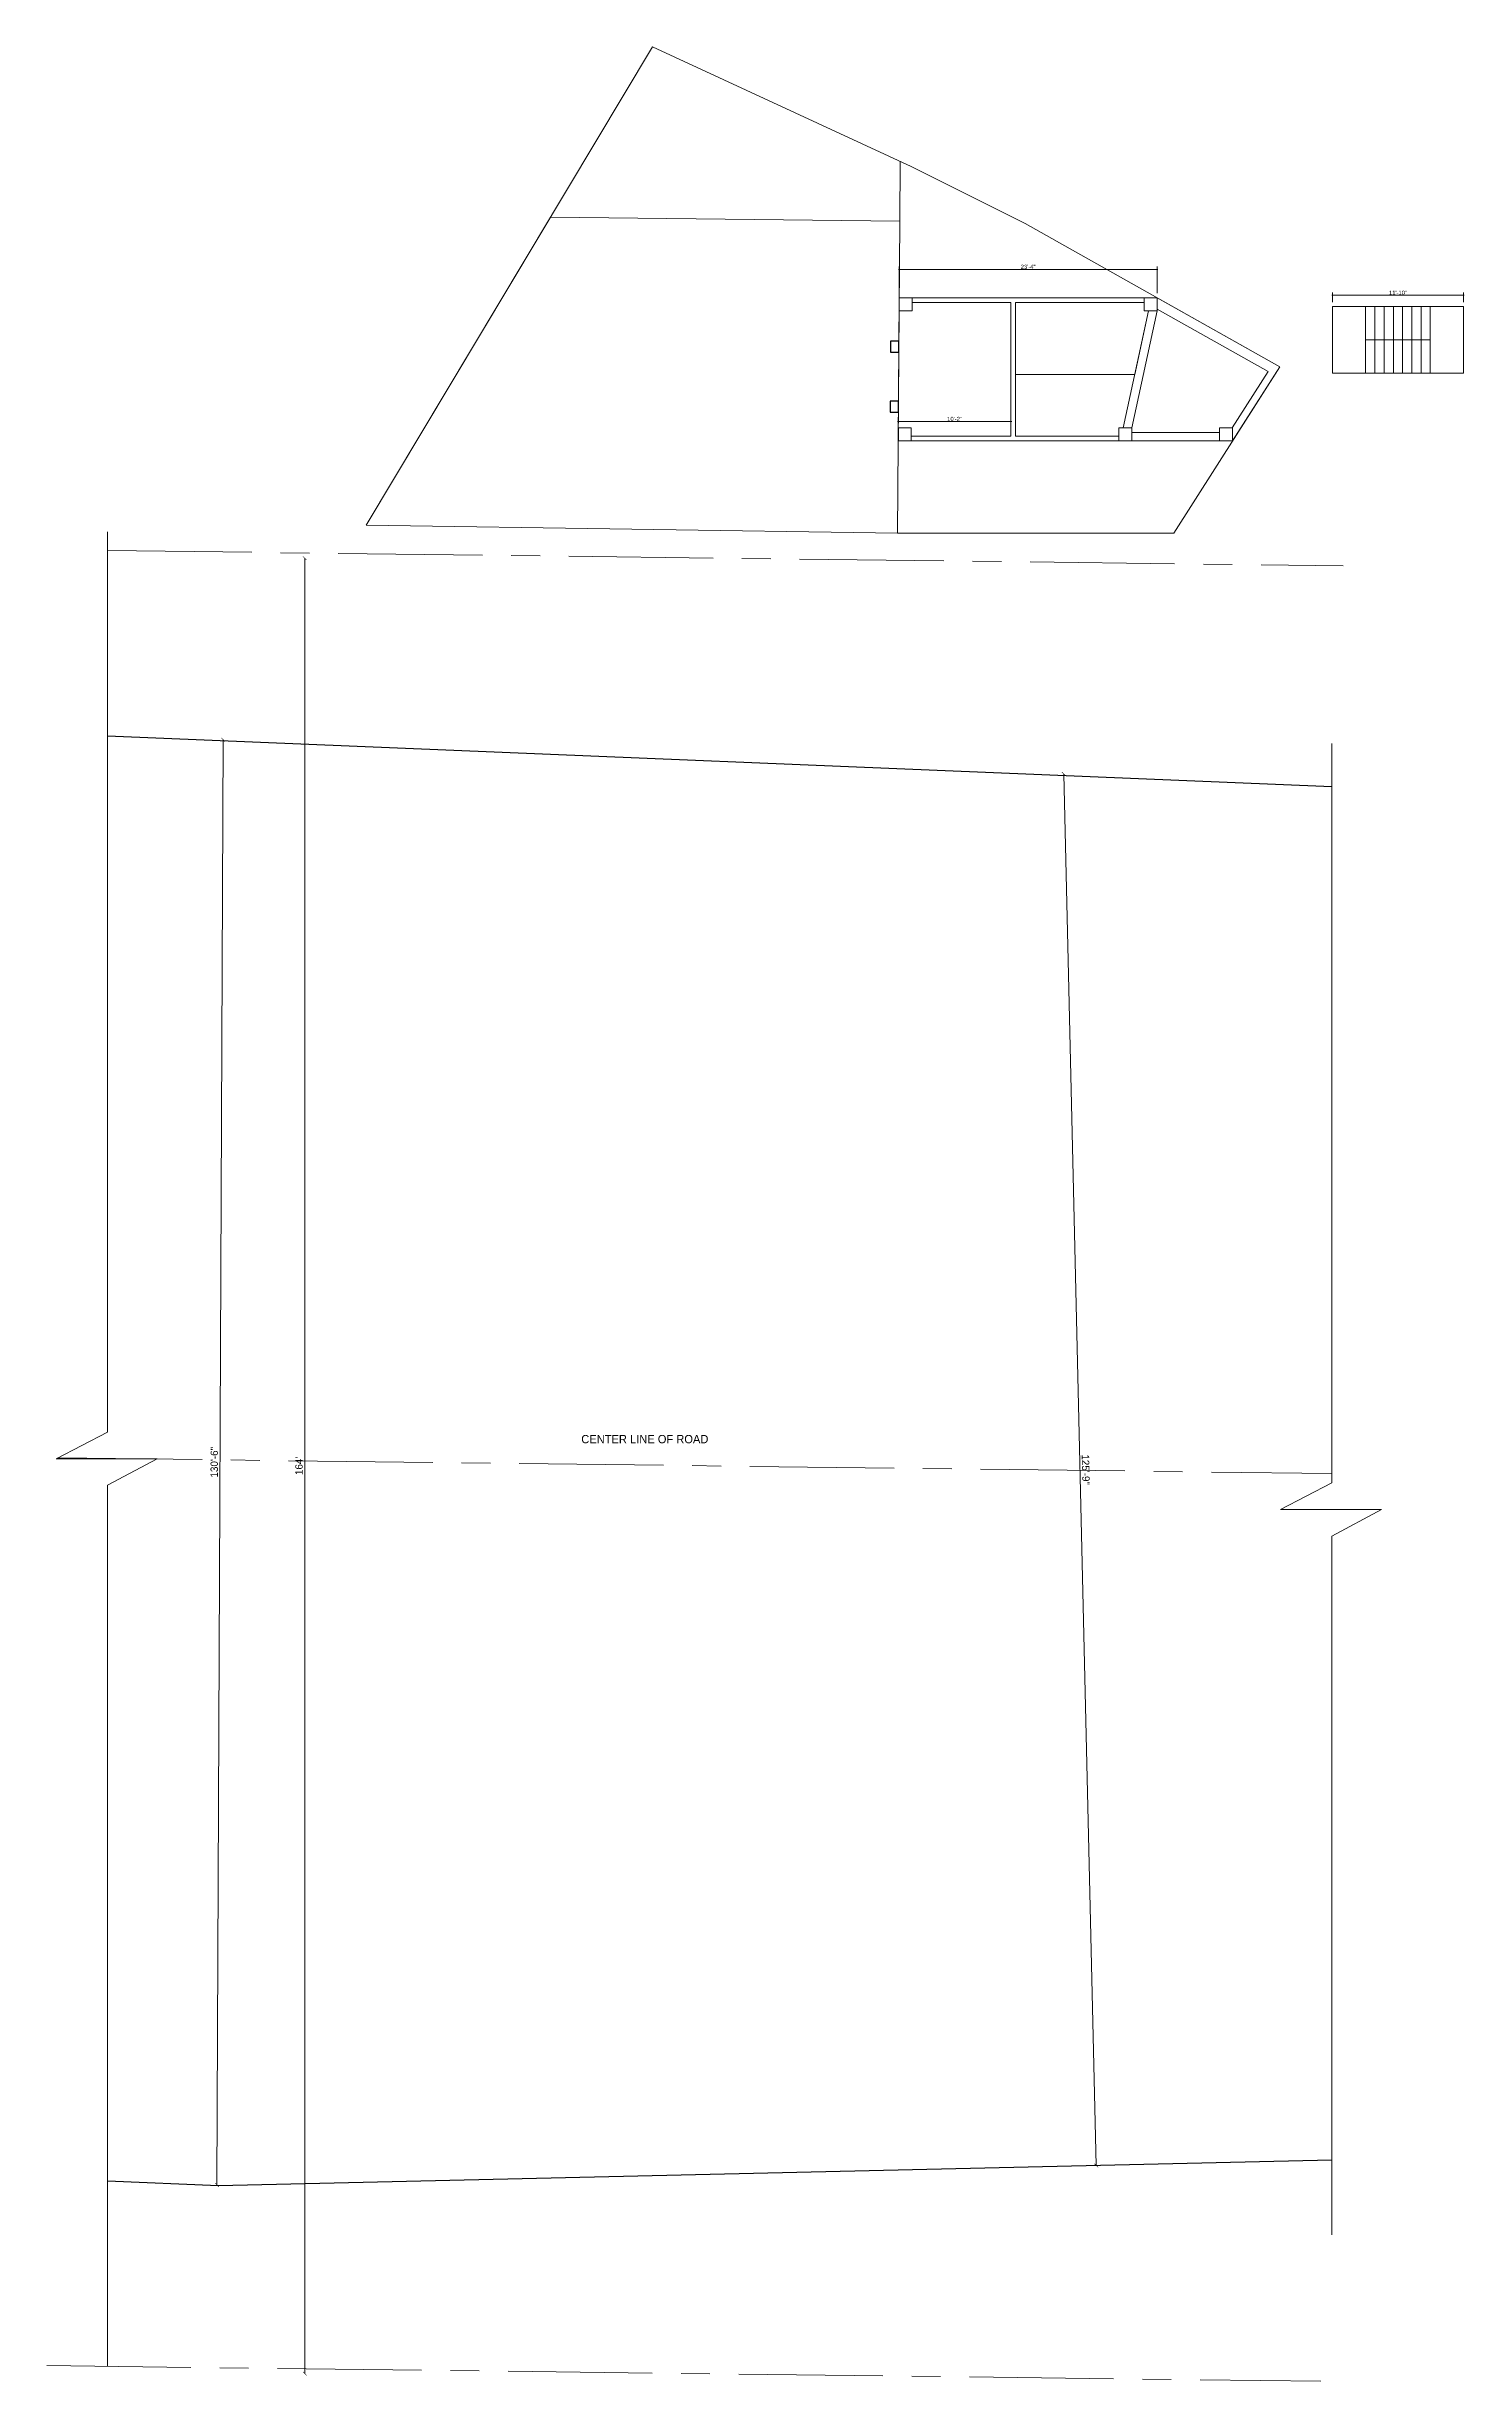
# Model space of a CAD drawing. Header units: inches. Extents: x 4069 to 91030, y -7803 to 12535.
# Drawn here: x 89494 to 91030, y -3686 to -1155 of the extents above; entities that cross this region are included whole.
import ezdxf

# ---------------------------------------------------------------- set-up
doc = ezdxf.new("R2010")
doc.units = ezdxf.units.IN
doc.header["$LTSCALE"] = 5
doc.header["$MEASUREMENT"] = 0
doc.linetypes.add('CENTER', pattern=[2, 1.25, -0.25, 0.25, -0.25])
doc.layers.add('A-WALL', color=7, linetype='Continuous', lineweight=9)
doc.layers.add('DOOR', color=62, linetype='Continuous', lineweight=0)
for name, color, linetype in [('DIM', 5, 'Continuous'), ('TEXT', 6, 'Continuous'), ('WALL', 7, 'Continuous')]:
    doc.layers.add(name, color=color, linetype=linetype)
doc.layers.add('dim line', color=7, linetype='Continuous', lineweight=15, true_color=0xfab2b2)
doc.styles.get("Standard").update_dxf_attribs({"font": 'arial.ttf'})
doc.styles.add('tt', font='stylu.ttf', dxfattribs={"height": 8})
doc.dimstyles.new('Copy(2) of STANDARD', dxfattribs={"dimtxt": 2, "dimasz": 4, "dimexe": 0, "dimexo": 0, "dimgap": 2, "dimtad": 1, "dimdec": 0, "dimzin": 0, "dimdsep": 46, "dimlunit": 3, "dimtxsty": 'tt', "dimblk": 'ARCHTICK', "dimcen": 0.0505, "dimse1": 1, "dimse2": 1, "dimclrd": 5, "dimclre": 5, "dimclrt": 7, "dimadec": 1, "dimazin": 0, "dimtm": 1e-09, "dimtfac": 1, "dimtdec": 0, "dimtofl": 0, "dimtmove": 1, "dimatfit": 3, "dimfxl": 1, "dimtolj": 2, "dimtzin": 0, "dimlwd": 13, "dimarcsym": 0})
doc.dimstyles.new('Standard$0', dxfattribs={"dimtxt": 6, "dimasz": 4, "dimexe": 3, "dimexo": 6, "dimgap": 3, "dimtad": 1, "dimdec": 1, "dimzin": 0, "dimdsep": 46, "dimlunit": 4, "dimtxsty": 'Standard', "dimcen": 0.09, "dimclrd": 6, "dimclre": 6, "dimclrt": 7, "dimadec": 0, "dimazin": 0, "dimtfac": 1, "dimtdec": 1, "dimtix": 1, "dimtofl": 0, "dimtmove": 1, "dimatfit": 3, "dimfxl": 1, "dimtolj": 1, "dimtzin": 0, "dimlwd": 18, "dimlwe": 18, "dimarcsym": 0})

# ---------------------------------------------------------------- blocks, each defined once
blk = doc.blocks.new('_ArchTick')
at = {"color": 0, "linetype": 'ByBlock', "const_width": 0.15}
blk.add_lwpolyline([(-0.5, -0.5), (0.5, 0.5)], dxfattribs=at)
blk = doc.blocks.new('*D1977')
at = {"layer": 'Defpoints', "color": 0, "ltscale": 5, "transparency": 16777216}
for p in [(90229.2, -1709.6), (89773.4, -3677.4), (90204.9, -3677.4)]:
    blk.add_point(p, dxfattribs=at)
at = {"layer": 'DIM', "color": 5, "lineweight": 13, "ltscale": 5, "transparency": 16777216}
blk.add_line((89773.4, -1709.6), (89773.4, -3677.4), dxfattribs=at)
at = {"layer": 'DIM', "color": 5, "lineweight": 13, "ltscale": 5, "transparency": 16777216, "xscale": 4, "yscale": 4, "zscale": 4}
for p, rotation in [((89773.4, -1709.6), 90), ((89773.4, -3677.4), 270)]:
    blk.add_blockref('_ArchTick', p, dxfattribs=dict(at, rotation=rotation))
at = {"layer": 'DIM', "color": 7, "ltscale": 5, "transparency": 16777216, "insert": (89767.2, -2693.5), "char_height": 8, "attachment_point": 5, "rotation": 90, "style": 'tt'}
blk.add_mtext("\\A2;164'", dxfattribs=at)
blk = doc.blocks.new('*D1969')
at = {"layer": 'Defpoints', "color": 0, "ltscale": 5, "transparency": 16777216}
for p in [(89656.3, -1906.2, -33.3), (89649.7, -3472.7, 1.5), (89678.3, -3472.8)]:
    blk.add_point(p, dxfattribs=at)
at = {"layer": 'DIM', "color": 5, "lineweight": 13, "ltscale": 5, "transparency": 16777216}
blk.add_line((89684.9, -1906.3), (89678.3, -3472.8), dxfattribs=at)
at = {"layer": 'DIM', "color": 5, "lineweight": 13, "ltscale": 5, "transparency": 16777216, "xscale": 4, "yscale": 4, "zscale": 4}
for p, rotation in [((89684.9, -1906.3), 89.75798331016011), ((89678.3, -3472.8), 269.7579833101601)]:
    blk.add_blockref('_ArchTick', p, dxfattribs=dict(at, rotation=rotation))
at = {"layer": 'DIM', "color": 7, "ltscale": 5, "transparency": 16777216, "insert": (89675.4, -2689.5), "char_height": 8, "attachment_point": 5, "rotation": 89.758, "style": 'tt'}
blk.add_mtext('\\A2;130\'-6"', dxfattribs=at)
blk = doc.blocks.new('*D1978')
at = {"layer": 'Defpoints', "color": 0, "ltscale": 5, "transparency": 16777216}
for p in [(90572.6, -1944.1, -52.5), (90607.7, -3452.4, 1.5), (90631.1, -3451.8)]:
    blk.add_point(p, dxfattribs=at)
at = {"layer": 'DIM', "color": 5, "lineweight": 13, "ltscale": 5, "transparency": 16777216}
blk.add_line((90596, -1943.6), (90631.1, -3451.8), dxfattribs=at)
at = {"layer": 'DIM', "color": 5, "lineweight": 13, "ltscale": 5, "transparency": 16777216, "xscale": 4, "yscale": 4, "zscale": 4}
for p, rotation in [((90596, -1943.6), 91.33313824719244), ((90631.1, -3451.8), 271.3331382471924)]:
    blk.add_blockref('_ArchTick', p, dxfattribs=dict(at, rotation=rotation))
at = {"layer": 'DIM', "color": 7, "ltscale": 5, "transparency": 16777216, "insert": (90619.7, -2697.6), "char_height": 8, "attachment_point": 5, "rotation": 271.3331, "style": 'tt'}
blk.add_mtext('\\A2;125\'-9"', dxfattribs=at)
blk = doc.blocks.new('oblique')
at = {"color": 0, "lineweight": -2}
blk.add_line((0.25, 0.25), (-0.25, -0.25), dxfattribs=at)
at = {"layer": 'dim line', "lineweight": 9}
for p, q in [((-0.4375, 0), (0.4375, 0)), ((0, 0.4375), (0, -0.4375))]:
    blk.add_line(p, q, dxfattribs=at)
blk = doc.blocks.new('*D1982')
at = {"layer": 'A-WALL', "color": 47, "lineweight": 0, "ltscale": 5, "transparency": 16777216}
for p, q in [((90417.6, -1422.4), (90417.6, -1393.6)), ((90697.1, -1422.4), (90697.1, -1393.6))]:
    blk.add_line(p, q, dxfattribs=at)
at = {"layer": 'A-WALL', "color": 33, "lineweight": 0, "ltscale": 5, "transparency": 16777216}
blk.add_line((90697.1, -1396.6), (90417.6, -1396.6), dxfattribs=at)
at = {"layer": 'Defpoints', "color": 0, "ltscale": 5, "transparency": 16777216}
for p in [(90417.6, -1396.6), (90417.6, -1427.4), (90697.1, -1427.4)]:
    blk.add_point(p, dxfattribs=at)
at = {"layer": 'A-WALL', "color": 33, "lineweight": 0, "ltscale": 5, "transparency": 16777216, "xscale": 2, "yscale": 2, "zscale": 2, "rotation": 180}
blk.add_blockref('oblique', (90417.6, -1396.6), dxfattribs=at)
at = {"layer": 'A-WALL', "color": 33, "lineweight": 0, "ltscale": 5, "transparency": 16777216, "xscale": 2, "yscale": 2, "zscale": 2}
blk.add_blockref('oblique', (90697.1, -1396.6), dxfattribs=at)
at = {"layer": 'A-WALL', "color": 7, "ltscale": 5, "transparency": 16777216, "insert": (90557.3, -1393.8), "char_height": 4.5, "attachment_point": 5}
blk.add_mtext('\\A1;23\'-4"', dxfattribs=at)
blk = doc.blocks.new('_OBLIQUE')
at = {"color": 0, "linetype": 'ByBlock'}
blk.add_line((-0.5, -0.5), (0.5, 0.5), dxfattribs=at)
blk = doc.blocks.new('*D1992')
at = {"layer": 'A-WALL', "color": 47, "lineweight": 0, "ltscale": 5, "transparency": 16777216}
for p, q in [((90416.7, -1563.4), (90416.7, -1558.5)), ((90538.6, -1572.4), (90538.6, -1558.5))]:
    blk.add_line(p, q, dxfattribs=at)
at = {"layer": 'A-WALL', "color": 33, "lineweight": 0, "ltscale": 5, "transparency": 16777216}
blk.add_line((90416.7, -1561.5), (90538.6, -1561.5), dxfattribs=at)
at = {"layer": 'Defpoints', "color": 0, "ltscale": 5, "transparency": 16777216}
for p in [(90416.7, -1568.4), (90538.6, -1561.5), (90538.6, -1577.4)]:
    blk.add_point(p, dxfattribs=at)
at = {"layer": 'A-WALL', "color": 33, "lineweight": 0, "ltscale": 5, "transparency": 16777216, "xscale": 2, "yscale": 2, "zscale": 2, "rotation": 180}
blk.add_blockref('oblique', (90416.7, -1561.5), dxfattribs=at)
at = {"layer": 'A-WALL', "color": 33, "lineweight": 0, "ltscale": 5, "transparency": 16777216, "xscale": 2, "yscale": 2, "zscale": 2}
blk.add_blockref('oblique', (90538.6, -1561.5), dxfattribs=at)
at = {"layer": 'A-WALL', "color": 7, "ltscale": 5, "transparency": 16777216, "insert": (90477.6, -1558.7), "char_height": 4.5, "attachment_point": 5}
blk.add_mtext('\\A1;10\'-2"', dxfattribs=at)
blk = doc.blocks.new('*D1994')
at = {"layer": 'A-WALL', "color": 47, "lineweight": 0, "ltscale": 5, "transparency": 16777216}
for p, q in [((90887.1, -1432), (90887.1, -1421.7)), ((91029.1, -1432), (91029.1, -1421.7))]:
    blk.add_line(p, q, dxfattribs=at)
at = {"layer": 'A-WALL', "color": 33, "lineweight": 0, "ltscale": 5, "transparency": 16777216}
blk.add_line((90887.1, -1424.7), (91029.1, -1424.7), dxfattribs=at)
at = {"layer": 'Defpoints', "color": 0, "ltscale": 5, "transparency": 16777216}
for p in [(90887.1, -1437), (91029.1, -1424.7), (91029.1, -1437)]:
    blk.add_point(p, dxfattribs=at)
at = {"layer": 'A-WALL', "color": 33, "lineweight": 0, "ltscale": 5, "transparency": 16777216, "xscale": 2, "yscale": 2, "zscale": 2, "rotation": 180}
blk.add_blockref('oblique', (90887.1, -1424.7), dxfattribs=at)
at = {"layer": 'A-WALL', "color": 33, "lineweight": 0, "ltscale": 5, "transparency": 16777216, "xscale": 2, "yscale": 2, "zscale": 2}
blk.add_blockref('oblique', (91029.1, -1424.7), dxfattribs=at)
at = {"layer": 'A-WALL', "color": 7, "ltscale": 5, "transparency": 16777216, "insert": (90958.1, -1421.9), "char_height": 4.5, "attachment_point": 5}
blk.add_mtext('\\A1;11\'-10"', dxfattribs=at)

msp = doc.modelspace()

# ---------------------------------------------------------------- linework, layer by layer
for p, q in [((89559.75, -1902.17, -31.28), (90886.5, -1957.15, -59.12)), ((90886.5, -3445.88, 1.52), (89680.1, -3473.96, 1.52)), ((89680.1, -3473.96, 1.52), (89559.75, -3468.79, 1.52))]:
    msp.add_line(p, q)
at = {"layer": 'A-WALL', "ltscale": 5}
for p, q in [((90418.13, -1344.39, -58.17), (90418.55, -1279.48, -58.17)), ((90538.61, -1432.39), (90431.61, -1432.39)), ((90538.61, -1432.39), (90538.61, -1577.39)), ((90543.61, -1432.39), (90543.61, -1577.39)), ((90683.11, -1432.39), (90543.61, -1432.39)), ((90660.4, -1568.39), (90687.9, -1441.39)), ((90669.61, -1568.39), (90697.11, -1441.39)), ((90817.34, -1507.24), (90697.11, -1439.71)), ((90887.06, -1436.97), (91029.06, -1436.97)), ((90887.06, -1436.97), (90887.06, -1508.97)), ((90923.06, -1436.97), (90923.06, -1472.97)), ((90933.06, -1436.97), (90933.06, -1472.97)), ((90943.06, -1436.97), (90943.06, -1472.97)), ((90953.06, -1436.97), (90953.06, -1472.97)), ((90963.06, -1436.97), (90963.06, -1472.97)), ((90973.06, -1436.97), (90973.06, -1472.97)), ((90983.06, -1436.97), (90983.06, -1472.97)), ((90993.06, -1436.97), (90993.06, -1472.97)), ((91029.06, -1436.97), (91029.06, -1508.97)), ((90923.06, -1472.97), (90923.06, -1508.97)), ((90923.06, -1472.97), (90993.06, -1472.97)), ((90933.06, -1472.97), (90933.06, -1508.97)), ((90943.06, -1472.97), (90943.06, -1508.97)), ((90953.06, -1472.97), (90953.06, -1508.97)), ((90963.06, -1472.97), (90963.06, -1508.97)), ((90973.06, -1472.97), (90973.06, -1508.97)), ((90983.06, -1472.97), (90983.06, -1508.97)), ((90993.06, -1472.97), (90993.06, -1508.97)), ((90778.37, -1568.39), (90817.34, -1507.24)), ((91029.06, -1508.97), (90887.06, -1508.97)), ((90416.59, -1582.39, -58.17), (90778.84, -1582.39, -58.17)), ((90430.68, -1577.39), (90538.61, -1577.39)), ((90543.61, -1577.39), (90655.61, -1577.39)), ((90669.61, -1573.39), (90764.84, -1573.39)), ((90415.92, -1682.39, -58.17), (90715.09, -1682.39, -58.17)), ((90415.92, -1682.39, -58.17), (90565.51, -1682.39, -58.17))]:
    msp.add_line(p, q, dxfattribs=at)
at = {"layer": 'A-WALL', "linetype": 'CENTER', "ltscale": 25}
for p, q in [((89559.75, -1701.34), (90898.62, -1717.84)), ((89505.93, -2684.76), (90886.5, -2701.76)), ((89493.81, -3668.68), (90874.38, -3685.69))]:
    msp.add_line(p, q, dxfattribs=at)
at = {"layer": 'A-WALL', "ltscale": 5, "elevation": -58.17}
msp.add_lwpolyline([(90150.11, -1155.2), (89839.99, -1673.74), (90415.92, -1682.39), (90715.09, -1682.39), (90830.05, -1502.05), (90553.95, -1346.99), (90430.59, -1285.06)], close=True, dxfattribs=at)
at = {"layer": 'A-WALL', "ltscale": 5}
for points in [[(90697.11, -1427.39), (90417.59, -1427.39), (90416.57, -1582.39), (90778.84, -1582.39), (90830.05, -1502.05)], [(90417.59, -1427.39), (90431.59, -1427.39), (90431.59, -1441.39), (90417.59, -1441.39)], [(90687.9, -1441.39), (90683.11, -1441.39), (90683.11, -1432.39), (90543.61, -1432.39), (90543.61, -1510.39), (90672.96, -1510.39)], [(90683.11, -1427.39), (90697.11, -1427.39), (90697.11, -1441.39), (90683.11, -1441.39)], [(90416.66, -1568.39), (90430.66, -1568.39), (90430.66, -1582.39), (90416.66, -1582.39)], [(90655.61, -1568.39), (90669.61, -1568.39), (90669.61, -1582.39), (90655.61, -1582.39)], [(90764.84, -1568.39), (90778.84, -1568.39), (90778.84, -1582.39), (90764.84, -1582.39)]]:
    msp.add_lwpolyline(points, close=True, dxfattribs=at)
at = {"layer": 'A-WALL', "linetype": 'Continuous', "ltscale": 5}
for points, elevation in [([(89559.75, -1680.87), (89559.75, -2656.74), (89504.16, -2685.68), (89613.42, -2685.93), (89559.75, -2714.54), (89559.75, -3669.49)], -31.28), ([(90886.5, -1910.3), (90886.5, -2711.72), (90830.91, -2740.65), (90940.17, -2740.9), (90886.5, -2769.51), (90886.5, -3526.95)], -59.12)]:
    msp.add_lwpolyline(points, dxfattribs=dict(at, elevation=elevation))
at = {"layer": 'DOOR', "lineweight": 13, "elevation": -58.17}
msp.add_lwpolyline([(89839.99, -1673.74), (90415.92, -1682.39), (90418.13, -1344.39), (90039.65, -1339.89)], close=True, dxfattribs=at)
at = {"layer": 'WALL', "color": 2, "linetype": 'ByBlock', "ltscale": 5, "elevation": -58.17}
for points in [[(90408.28, -1474.28), (90408.2, -1486.28), (90417.2, -1486.39), (90417.28, -1474.39)], [(90407.85, -1539.28), (90407.78, -1551.28), (90416.78, -1551.39), (90416.85, -1539.39)]]:
    msp.add_lwpolyline(points, close=True, dxfattribs=at)

# ---------------------------------------------------------------- texts
at = {"layer": 'TEXT', "lineweight": 70, "style": 'tt'}
msp.add_text('CENTER LINE OF ROAD ', height=9, dxfattribs=at).set_placement((90073.08, -2668.95, -58.17))

# ---------------------------------------------------------------- dimensions: what is measured, and where the dimension line sits
at = {"layer": 'A-WALL', "ltscale": 5}
dim = msp.add_aligned_dim(p1=(90697.11, -1427.39), p2=(90417.59, -1427.39), distance=-30.83, dimstyle='Standard$0', override={"dimtxt": 4.5, "dimasz": 2, "dimexo": 5, "dimgap": 0.5, "dimdec": 0, "dimzin": 12, "dimpost": '\\X', "dimblk": 'oblique', "dimcen": 3, "dimclrd": 33, "dimclre": 47, "dimtfac": 0.5, "dimtdec": 0, "dimfxl": 3, "dimlwd": 0, "dimlwe": 0}, dxfattribs=at)
dim.commit()
dim.dimension.update_dxf_attribs({"geometry": '*D1982', "text_midpoint": (90557.35, -1393.76)})
for base, p1, p2, picture, middle in [((91029.06, -1424.68), (90887.06, -1436.97), (91029.06, -1436.97), '*D1994', (90958.06, -1421.88)), ((90538.61, -1561.54), (90416.66, -1568.39), (90538.61, -1577.39), '*D1992', (90477.64, -1558.75))]:
    dim = msp.add_linear_dim(base=base, p1=p1, p2=p2, dimstyle='Standard$0', override={"dimtxt": 4.5, "dimasz": 2, "dimexo": 5, "dimgap": 0.5, "dimdec": 0, "dimzin": 12, "dimpost": '\\X', "dimblk": 'oblique', "dimcen": 3, "dimclrd": 33, "dimclre": 47, "dimtfac": 0.5, "dimtdec": 0, "dimfxl": 3, "dimlwd": 0, "dimlwe": 0}, dxfattribs=at)
    dim.commit()
    dim.dimension.update_dxf_attribs({"geometry": picture, "text_midpoint": middle})
at = {"layer": 'DIM', "ltscale": 5}
dim = msp.add_linear_dim(base=(89773.42, -3677.44), p1=(90229.18, -1709.59), p2=(90204.94, -3677.44), angle=90, dimstyle='Copy(2) of STANDARD', dxfattribs=at)
dim.commit()
dim.dimension.update_dxf_attribs({"geometry": '*D1977', "text_midpoint": (89767.24, -2693.52)})
for p1, p2, distance, picture, middle in [((89656.34, -1906.17, -33.31), (89649.73, -3472.65, 1.52), 28.53, '*D1969', (89675.39, -2689.51)), ((90572.61, -1944.14, -52.54), (90607.71, -3452.37, 1.52), 23.4, '*D1978', (90619.72, -2697.57))]:
    dim = msp.add_aligned_dim(p1=p1, p2=p2, distance=distance, dimstyle='Copy(2) of STANDARD', dxfattribs=at)
    dim.commit()
    dim.dimension.update_dxf_attribs({"geometry": picture, "text_midpoint": middle})

doc.saveas('drawing.dxf')
